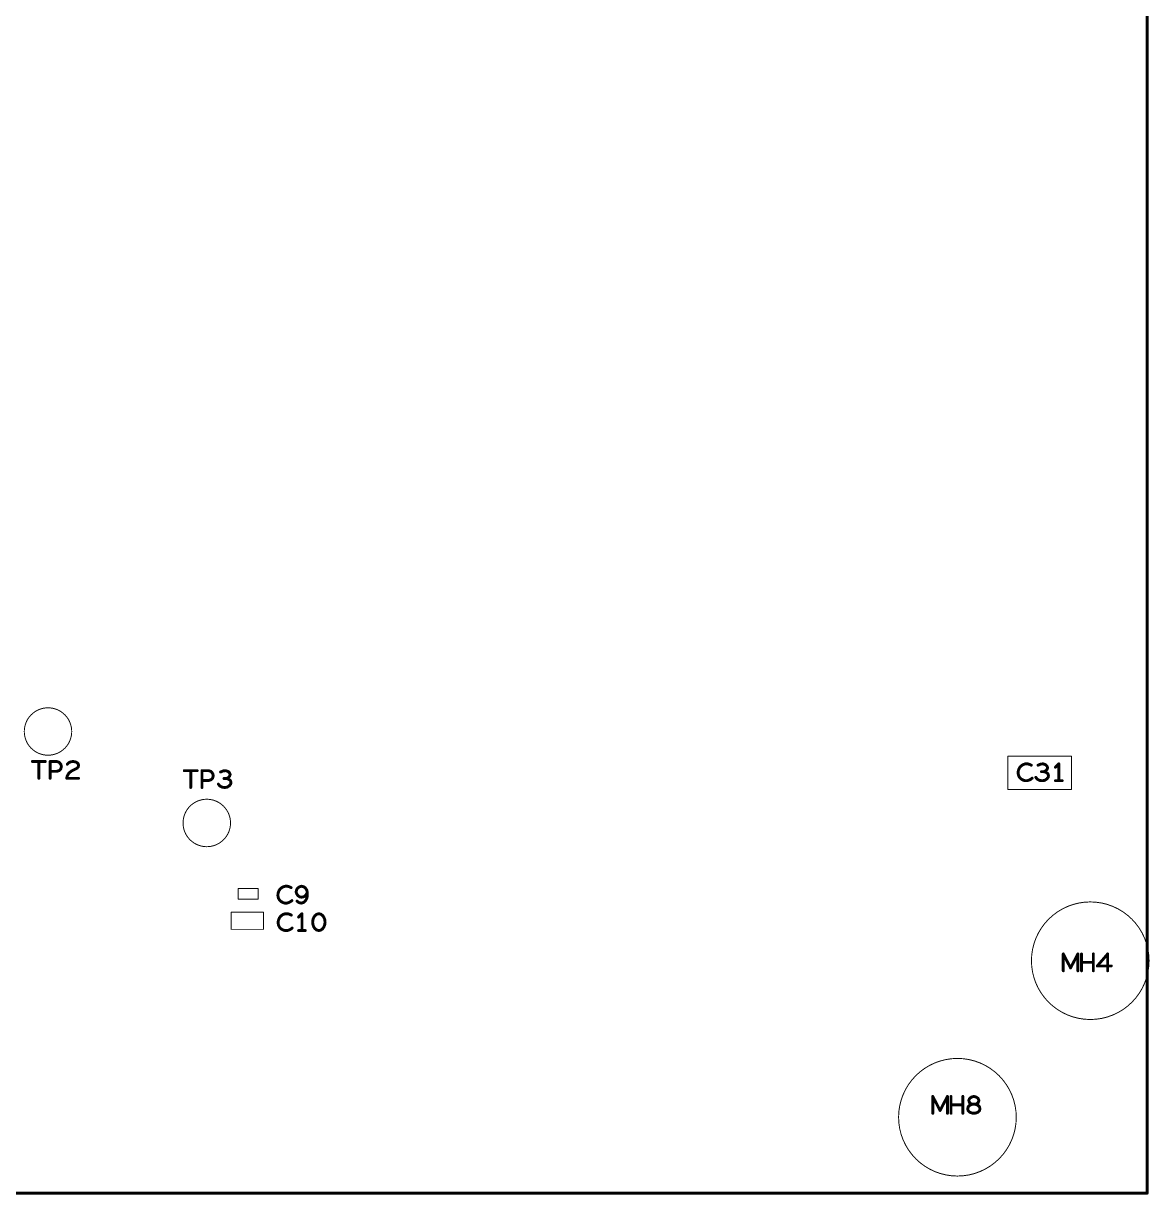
# Model space of a CAD drawing. Extents: x -1.14 to 4.53, y -2.04 to 6.
# Drawn here: x 2.197 to 4.533, y -0.367 to 2.063 of the extents above; entities that cross this region are included whole.
import ezdxf

# ---------------------------------------------------------------- set-up
doc = ezdxf.new("R2010")
doc.units = 0
doc.layers.get('0').update_dxf_attribs({"linetype": 'CONTINUOUS'})
doc.layers.add('ASPR', color=6, linetype='CONTINUOUS')
doc.layers.add('ASSE', color=1, linetype='CONTINUOUS')

# ---------------------------------------------------------------- blocks, each defined once
blk = doc.blocks.new('ROUND_1')
at = {"const_width": 0.003}
blk.add_lwpolyline([(-0.0015, 0, 1), (0.0015, 0, 1)], format="xyb", close=True, dxfattribs=at)
blk = doc.blocks.new('ROUND_64')
at = {"const_width": 0.000984}
blk.add_lwpolyline([(-0.0005, 0, 1), (0.0005, 0, 1)], format="xyb", close=True, dxfattribs=at)

msp = doc.modelspace()

# ---------------------------------------------------------------- linework, layer by layer
at = {"layer": 'ASPR', "const_width": 0.006}
for points in [[(4.5276, -0.3642), (4.5276, 5.9941)], [(4.3535, 0.0972), (4.3535, 0.1322)], [(4.3535, 0.1322), (4.3687, 0.1031)], [(4.3687, 0.1031), (4.3838, 0.1322)], [(4.3838, 0.1322), (4.3838, 0.0972)], [(4.3914, 0.0972), (4.3914, 0.1322)], [(4.4159, 0.1322), (4.4159, 0.0972)], [(4.4457, 0.1322), (4.4241, 0.1072)], [(4.4457, 0.0972), (4.4457, 0.1322)], [(4.4159, 0.1147), (4.3914, 0.1147)], [(4.4241, 0.1072), (4.4532, 0.1072)], [(4.0828, -0.1985), (4.0828, -0.1635)], [(4.0828, -0.1635), (4.098, -0.1927)], [(4.098, -0.1927), (4.1132, -0.1635)], [(4.1132, -0.1635), (4.1132, -0.1985)], [(4.1207, -0.1985), (4.1207, -0.1635)], [(4.1452, -0.1635), (4.1452, -0.1985)], [(4.1575, -0.1717), (4.1593, -0.1676)], [(4.1587, -0.1758), (4.1575, -0.1717)], [(4.1593, -0.1676), (4.1633, -0.1647)], [(4.1633, -0.1647), (4.168, -0.1635)], [(4.168, -0.1635), (4.1727, -0.1647)], [(4.1727, -0.1647), (4.1768, -0.1676)], [(4.1768, -0.1676), (4.1785, -0.1717)], [(4.1785, -0.1717), (4.1773, -0.1758)], [(4.1452, -0.181), (4.1207, -0.181)], [(4.1563, -0.1851), (4.1552, -0.1892)], [(4.1552, -0.1892), (4.1563, -0.1933)], [(4.1598, -0.1816), (4.1563, -0.1851)], [(4.1563, -0.1933), (4.1593, -0.1962)], [(4.1616, -0.1787), (4.1587, -0.1758)], [(4.1593, -0.1962), (4.1639, -0.1979)], [(4.1651, -0.1798), (4.1598, -0.1816)], [(4.1651, -0.1798), (4.1616, -0.1787)], [(4.1709, -0.1798), (4.1651, -0.1798)], [(4.1709, -0.1798), (4.1651, -0.1798)], [(4.1744, -0.1787), (4.1709, -0.1798)], [(4.1762, -0.1816), (4.1709, -0.1798)], [(4.1721, -0.1979), (4.1768, -0.1962)], [(4.1773, -0.1758), (4.1744, -0.1787)], [(4.1797, -0.1851), (4.1762, -0.1816)], [(4.1768, -0.1962), (4.1797, -0.1933)], [(4.1808, -0.1892), (4.1797, -0.1851)], [(4.1797, -0.1933), (4.1808, -0.1892)], [(4.1639, -0.1979), (4.168, -0.1985)], [(4.168, -0.1985), (4.1721, -0.1979)], [(0, -0.3642), (4.5276, -0.3642)]]:
    msp.add_lwpolyline(points, dxfattribs=at)
at = {"layer": 'ASPR', "const_width": 0.00197}
for points in [[(4.2875, 0.1181, 1), (4.5315, 0.1181, 1)], [(4.0119, -0.2067, 1), (4.256, -0.2067, 1)]]:
    msp.add_lwpolyline(points, format="xyb", close=True, dxfattribs=at)
at = {"layer": 'ASSE'}
for points, const_width in [([(4.5276, 5.9941), (4.5276, -0.3642)], 0.006), ([(4.2387, 0.4736), (4.2387, 0.5424)], 0.00197), ([(4.2387, 0.5424), (4.3705, 0.5424)], 0.00197), ([(4.3705, 0.5424), (4.3705, 0.4736)], 0.00197), ([(2.2152, 0.5315), (2.242, 0.5315)], 0.006), ([(2.2286, 0.5315), (2.2286, 0.4965)], 0.006), ([(2.2519, 0.4965), (2.2519, 0.5315)], 0.006), ([(2.2519, 0.5315), (2.2659, 0.5315)], 0.006), ([(2.2659, 0.5111), (2.2519, 0.5111)], 0.006), ([(2.2659, 0.5315), (2.2706, 0.5297)], 0.006), ([(2.2712, 0.5128), (2.2659, 0.5111)], 0.006), ([(2.2706, 0.5297), (2.2741, 0.5257)], 0.006), ([(2.2741, 0.5163), (2.2712, 0.5128)], 0.006), ([(2.2741, 0.5257), (2.2753, 0.521)], 0.006), ([(2.2753, 0.521), (2.2741, 0.5163)], 0.006), ([(2.2875, 0.5257), (2.291, 0.5292)], 0.006), ([(2.291, 0.5076), (2.2875, 0.5017)], 0.006), ([(2.291, 0.5292), (2.2951, 0.5309)], 0.006), ([(2.2963, 0.5117), (2.291, 0.5076)], 0.006), ([(2.2951, 0.5309), (2.2998, 0.5315)], 0.006), ([(2.3079, 0.5175), (2.2963, 0.5117)], 0.006), ([(2.2998, 0.5315), (2.3056, 0.5303)], 0.006), ([(2.3056, 0.5303), (2.3097, 0.5274)], 0.006), ([(2.3103, 0.5204), (2.3079, 0.5175)], 0.006), ([(2.3097, 0.5274), (2.3108, 0.5239)], 0.006), ([(2.3108, 0.5239), (2.3103, 0.5204)], 0.006), ([(2.5302, 0.5125), (2.557, 0.5125)], 0.006), ([(2.5436, 0.5125), (2.5436, 0.4775)], 0.006), ([(2.5669, 0.4775), (2.5669, 0.5125)], 0.006), ([(2.5669, 0.5125), (2.5809, 0.5125)], 0.006), ([(2.5809, 0.5125), (2.5856, 0.5107)], 0.006), ([(2.5856, 0.5107), (2.5891, 0.5067)], 0.006), ([(2.6107, 0.5119), (2.6054, 0.5096)], 0.006), ([(2.6159, 0.5125), (2.6107, 0.5119)], 0.006), ([(2.6212, 0.5107), (2.6159, 0.5125)], 0.006), ([(2.6241, 0.5078), (2.6212, 0.5107)], 0.006), ([(2.6253, 0.5043), (2.6241, 0.5078)], 0.006), ([(4.2603, 0.5126), (4.2598, 0.5073)], 0.006), ([(4.2598, 0.5073), (4.2609, 0.5021)], 0.006), ([(4.2627, 0.5184), (4.2603, 0.5126)], 0.006), ([(4.2656, 0.5219), (4.2627, 0.5184)], 0.006), ([(4.2697, 0.5248), (4.2656, 0.5219)], 0.006), ([(4.2749, 0.5266), (4.2697, 0.5248)], 0.006), ([(4.2796, 0.5266), (4.2749, 0.5266)], 0.006), ([(4.2837, 0.5254), (4.2796, 0.5266)], 0.006), ([(4.2872, 0.5237), (4.2837, 0.5254)], 0.006), ([(4.3064, 0.526), (4.3012, 0.5237)], 0.006), ([(4.3117, 0.5266), (4.3064, 0.526)], 0.006), ([(4.3134, 0.5103), (4.3082, 0.5103)], 0.006), ([(4.3169, 0.5248), (4.3117, 0.5266)], 0.006), ([(4.3134, 0.5103), (4.3169, 0.512)], 0.006), ([(4.3175, 0.5091), (4.3134, 0.5103)], 0.006), ([(4.3198, 0.5219), (4.3169, 0.5248)], 0.006), ([(4.3169, 0.512), (4.3198, 0.5149)], 0.006), ([(4.3216, 0.5062), (4.3175, 0.5091)], 0.006), ([(4.321, 0.5184), (4.3198, 0.5219)], 0.006), ([(4.3198, 0.5149), (4.321, 0.5184)], 0.006), ([(4.3443, 0.5266), (4.3373, 0.5196)], 0.006), ([(4.3443, 0.4916), (4.3443, 0.5266)], 0.006), ([(2.2875, 0.5017), (2.2863, 0.4965)], 0.006), ([(2.2863, 0.4965), (2.3108, 0.4965)], 0.006), ([(2.5809, 0.4921), (2.5669, 0.4921)], 0.006), ([(2.5862, 0.4938), (2.5809, 0.4921)], 0.006), ([(2.5891, 0.4973), (2.5862, 0.4938)], 0.006), ([(2.5891, 0.5067), (2.5903, 0.502)], 0.006), ([(2.5903, 0.502), (2.5891, 0.4973)], 0.006), ([(2.6008, 0.4845), (2.6043, 0.4804)], 0.006), ([(2.6177, 0.4962), (2.6124, 0.4962)], 0.006), ([(2.6177, 0.4962), (2.6212, 0.4979)], 0.006), ([(2.6218, 0.495), (2.6177, 0.4962)], 0.006), ([(2.6212, 0.4979), (2.6241, 0.5008)], 0.006), ([(2.6258, 0.4921), (2.6218, 0.495)], 0.006), ([(2.6235, 0.481), (2.6264, 0.4845)], 0.006), ([(2.6241, 0.5008), (2.6253, 0.5043)], 0.006), ([(2.627, 0.488), (2.6258, 0.4921)], 0.006), ([(2.6264, 0.4845), (2.627, 0.488)], 0.006), ([(4.2609, 0.5021), (4.2627, 0.4986)], 0.006), ([(4.2627, 0.4986), (4.2662, 0.4951)], 0.006), ([(4.2662, 0.4951), (4.2703, 0.4928)], 0.006), ([(4.2703, 0.4928), (4.2743, 0.4916)], 0.006), ([(4.2743, 0.4916), (4.2784, 0.4916)], 0.006), ([(4.2784, 0.4916), (4.2825, 0.4928)], 0.006), ([(4.2825, 0.4928), (4.286, 0.4945)], 0.006), ([(4.286, 0.4945), (4.2889, 0.4968)], 0.006), ([(4.2965, 0.4986), (4.3, 0.4945)], 0.006), ([(4.3, 0.4945), (4.3047, 0.4922)], 0.006), ([(4.3047, 0.4922), (4.3099, 0.4916)], 0.006), ([(4.3099, 0.4916), (4.3146, 0.4922)], 0.006), ([(4.3146, 0.4922), (4.3193, 0.4951)], 0.006), ([(4.3193, 0.4951), (4.3222, 0.4986)], 0.006), ([(4.3228, 0.5021), (4.3216, 0.5062)], 0.006), ([(4.3222, 0.4986), (4.3228, 0.5021)], 0.006), ([(4.3373, 0.4916), (4.3513, 0.4916)], 0.006), ([(2.6043, 0.4804), (2.6089, 0.4781)], 0.006), ([(2.6089, 0.4781), (2.6142, 0.4775)], 0.006), ([(2.6142, 0.4775), (2.6188, 0.4781)], 0.006), ([(2.6188, 0.4781), (2.6235, 0.481)], 0.006), ([(4.3705, 0.4736), (4.2387, 0.4736)], 0.00197), ([(2.6422, 0.2677), (2.6835, 0.2677)], 0.00197), ([(2.6422, 0.246), (2.6422, 0.2677)], 0.00197), ([(2.6835, 0.2677), (2.6835, 0.246)], 0.00197), ([(2.7272, 0.2645), (2.7248, 0.2586)], 0.006), ([(2.7301, 0.268), (2.7272, 0.2645)], 0.006), ([(2.7342, 0.2709), (2.7301, 0.268)], 0.006), ([(2.7394, 0.2726), (2.7342, 0.2709)], 0.006), ([(2.7441, 0.2726), (2.7394, 0.2726)], 0.006), ([(2.7482, 0.2715), (2.7441, 0.2726)], 0.006), ([(2.7517, 0.2697), (2.7482, 0.2715)], 0.006), ([(2.7633, 0.2656), (2.7622, 0.261)], 0.006), ([(2.7657, 0.2691), (2.7633, 0.2656)], 0.006), ([(2.7692, 0.2715), (2.7657, 0.2691)], 0.006), ([(2.7738, 0.2726), (2.7692, 0.2715)], 0.006), ([(2.7779, 0.2715), (2.7738, 0.2726)], 0.006), ([(2.7814, 0.2691), (2.7779, 0.2715)], 0.006), ([(2.7843, 0.2645), (2.7814, 0.2691)], 0.006), ([(2.7855, 0.2592), (2.7843, 0.2645)], 0.006), ([(2.6835, 0.246), (2.6422, 0.246)], 0.00197), ([(2.7248, 0.2586), (2.7243, 0.2534)], 0.006), ([(2.7243, 0.2534), (2.7254, 0.2481)], 0.006), ([(2.7254, 0.2481), (2.7272, 0.2446)], 0.006), ([(2.7272, 0.2446), (2.7307, 0.2411)], 0.006), ([(2.7307, 0.2411), (2.7348, 0.2388)], 0.006), ([(2.747, 0.2388), (2.7505, 0.2405)], 0.006), ([(2.7505, 0.2405), (2.7534, 0.2429)], 0.006), ([(2.7622, 0.261), (2.7633, 0.2569)], 0.006), ([(2.7633, 0.2569), (2.7663, 0.2528)], 0.006), ([(2.7639, 0.2417), (2.768, 0.2388)], 0.006), ([(2.7663, 0.2528), (2.7698, 0.2505)], 0.006), ([(2.7698, 0.2505), (2.7738, 0.2499)], 0.006), ([(2.7738, 0.2499), (2.7785, 0.251)], 0.006), ([(2.7773, 0.2388), (2.7814, 0.2423)], 0.006), ([(2.7785, 0.251), (2.782, 0.254)], 0.006), ([(2.7814, 0.2423), (2.7843, 0.2475)], 0.006), ([(2.782, 0.254), (2.7855, 0.2592)], 0.006), ([(2.7843, 0.2475), (2.7855, 0.2528)], 0.006), ([(2.7855, 0.2528), (2.7855, 0.2592)], 0.006), ([(2.6274, 0.2186), (2.6943, 0.2186)], 0.00197), ([(2.6274, 0.1832), (2.6274, 0.2186)], 0.00197), ([(2.6943, 0.2186), (2.6943, 0.1832)], 0.00197), ([(2.7348, 0.2388), (2.7388, 0.2376)], 0.006), ([(2.7388, 0.2376), (2.7429, 0.2376)], 0.006), ([(2.7429, 0.2376), (2.747, 0.2388)], 0.006), ([(2.768, 0.2388), (2.7727, 0.2376)], 0.006), ([(2.7727, 0.2376), (2.7773, 0.2388)], 0.006), ([(2.7253, 0.2016), (2.7248, 0.1964)], 0.006), ([(2.7248, 0.1964), (2.7259, 0.1911)], 0.006), ([(2.7277, 0.2074), (2.7253, 0.2016)], 0.006), ([(2.7306, 0.2109), (2.7277, 0.2074)], 0.006), ([(2.7347, 0.2139), (2.7306, 0.2109)], 0.006), ([(2.7399, 0.2156), (2.7347, 0.2139)], 0.006), ([(2.7446, 0.2156), (2.7399, 0.2156)], 0.006), ([(2.7487, 0.2144), (2.7446, 0.2156)], 0.006), ([(2.7522, 0.2127), (2.7487, 0.2144)], 0.006), ([(2.7743, 0.2156), (2.7673, 0.2086)], 0.006), ([(2.7743, 0.1806), (2.7743, 0.2156)], 0.006), ([(2.7971, 0.2034), (2.7965, 0.1981)], 0.006), ([(2.7965, 0.1981), (2.7971, 0.1929)], 0.006), ([(2.7988, 0.208), (2.7971, 0.2034)], 0.006), ([(2.7971, 0.1929), (2.7988, 0.1882)], 0.006), ([(2.8012, 0.2115), (2.7988, 0.208)], 0.006), ([(2.8047, 0.2144), (2.8012, 0.2115)], 0.006), ([(2.8093, 0.2156), (2.8047, 0.2144)], 0.006), ([(2.814, 0.2144), (2.8093, 0.2156)], 0.006), ([(2.8175, 0.2115), (2.814, 0.2144)], 0.006), ([(2.8198, 0.208), (2.8175, 0.2115)], 0.006), ([(2.8216, 0.2034), (2.8198, 0.208)], 0.006), ([(2.8198, 0.1882), (2.8216, 0.1929)], 0.006), ([(2.8222, 0.1981), (2.8216, 0.2034)], 0.006), ([(2.8216, 0.1929), (2.8222, 0.1981)], 0.006), ([(2.6943, 0.1832), (2.6274, 0.1832)], 0.00197), ([(2.7259, 0.1911), (2.7277, 0.1876)], 0.006), ([(2.7277, 0.1876), (2.7312, 0.1841)], 0.006), ([(2.7312, 0.1841), (2.7353, 0.1818)], 0.006), ([(2.7353, 0.1818), (2.7393, 0.1806)], 0.006), ([(2.7393, 0.1806), (2.7434, 0.1806)], 0.006), ([(2.7434, 0.1806), (2.7475, 0.1818)], 0.006), ([(2.7475, 0.1818), (2.751, 0.1835)], 0.006), ([(2.751, 0.1835), (2.7539, 0.1859)], 0.006), ([(2.7673, 0.1806), (2.7813, 0.1806)], 0.006), ([(2.7988, 0.1882), (2.8012, 0.1847)], 0.006), ([(2.8012, 0.1847), (2.8047, 0.1818)], 0.006), ([(2.8047, 0.1818), (2.8093, 0.1806)], 0.006), ([(2.8093, 0.1806), (2.814, 0.1818)], 0.006), ([(2.814, 0.1818), (2.8175, 0.1847)], 0.006), ([(2.8175, 0.1847), (2.8198, 0.1882)], 0.006), ([(4.5276, -0.3642), (0, -0.3642)], 0.006)]:
    msp.add_lwpolyline(points, dxfattribs=dict(at, const_width=const_width))
at = {"layer": 'ASSE', "const_width": 0.00197}
for points in [[(2.1983, 0.5937, 1), (2.2967, 0.5937, 1)], [(2.5276, 0.4039, 1), (2.6261, 0.4039, 1)]]:
    msp.add_lwpolyline(points, format="xyb", close=True, dxfattribs=at)

# ---------------------------------------------------------------- block references
at = {"layer": 'ASPR'}
for p in [(4.3535, 0.1322), (4.3535, 0.1322), (4.3838, 0.1322), (4.3838, 0.1322), (4.3914, 0.1322), (4.4159, 0.1322), (4.4457, 0.1322), (4.4457, 0.1322), (4.3535, 0.0972), (4.3687, 0.1031), (4.3687, 0.1031), (4.3838, 0.0972), (4.3914, 0.1147), (4.3914, 0.0972), (4.4159, 0.1147), (4.4159, 0.0972), (4.4241, 0.1072), (4.4241, 0.1072), (4.4457, 0.0972), (4.4532, 0.1072), (4.0828, -0.1635), (4.0828, -0.1635), (4.1132, -0.1635), (4.1132, -0.1635), (4.1207, -0.1635), (4.1452, -0.1635), (4.1575, -0.1717), (4.1575, -0.1717), (4.1593, -0.1676), (4.1593, -0.1676), (4.1633, -0.1647), (4.1633, -0.1647), (4.168, -0.1635), (4.168, -0.1635), (4.1727, -0.1647), (4.1727, -0.1647), (4.1768, -0.1676), (4.1768, -0.1676), (4.1785, -0.1717), (4.1785, -0.1717), (4.098, -0.1927), (4.098, -0.1927), (4.1207, -0.181), (4.1452, -0.181), (4.1552, -0.1892), (4.1552, -0.1892), (4.1563, -0.1851), (4.1563, -0.1851), (4.1563, -0.1933), (4.1563, -0.1933), (4.1587, -0.1758), (4.1587, -0.1758), (4.1593, -0.1962), (4.1593, -0.1962), (4.1598, -0.1816), (4.1598, -0.1816), (4.1616, -0.1787), (4.1616, -0.1787), (4.1651, -0.1798), (4.1651, -0.1798), (4.1651, -0.1798), (4.1651, -0.1798), (4.1709, -0.1798), (4.1709, -0.1798), (4.1709, -0.1798), (4.1709, -0.1798), (4.1744, -0.1787), (4.1744, -0.1787), (4.1762, -0.1816), (4.1762, -0.1816), (4.1768, -0.1962), (4.1768, -0.1962), (4.1773, -0.1758), (4.1773, -0.1758), (4.1797, -0.1851), (4.1797, -0.1851), (4.1797, -0.1933), (4.1797, -0.1933), (4.1808, -0.1892), (4.1808, -0.1892), (4.0828, -0.1985), (4.1132, -0.1985), (4.1207, -0.1985), (4.1452, -0.1985), (4.1639, -0.1979), (4.1639, -0.1979), (4.168, -0.1985), (4.168, -0.1985), (4.1721, -0.1979), (4.1721, -0.1979), (4.5276, -0.3642), (4.5276, -0.3642)]:
    msp.add_blockref('ROUND_1', p, dxfattribs=at)
at = {"layer": 'ASSE'}
for name, p in [('ROUND_64', (4.2387, 0.5424)), ('ROUND_64', (4.2387, 0.5424)), ('ROUND_64', (4.3705, 0.5424)), ('ROUND_64', (4.3705, 0.5424)), ('ROUND_1', (2.2152, 0.5315)), ('ROUND_1', (2.2286, 0.5315)), ('ROUND_1', (2.242, 0.5315)), ('ROUND_1', (2.2519, 0.5315)), ('ROUND_1', (2.2519, 0.5315)), ('ROUND_1', (2.2519, 0.5111)), ('ROUND_1', (2.2659, 0.5315)), ('ROUND_1', (2.2659, 0.5315)), ('ROUND_1', (2.2659, 0.5111)), ('ROUND_1', (2.2659, 0.5111)), ('ROUND_1', (2.2706, 0.5297)), ('ROUND_1', (2.2706, 0.5297)), ('ROUND_1', (2.2712, 0.5128)), ('ROUND_1', (2.2712, 0.5128)), ('ROUND_1', (2.2741, 0.5257)), ('ROUND_1', (2.2741, 0.5257)), ('ROUND_1', (2.2741, 0.5163)), ('ROUND_1', (2.2741, 0.5163)), ('ROUND_1', (2.2753, 0.521)), ('ROUND_1', (2.2753, 0.521)), ('ROUND_1', (2.2875, 0.5257)), ('ROUND_1', (2.291, 0.5292)), ('ROUND_1', (2.291, 0.5292)), ('ROUND_1', (2.291, 0.5076)), ('ROUND_1', (2.291, 0.5076)), ('ROUND_1', (2.2951, 0.5309)), ('ROUND_1', (2.2951, 0.5309)), ('ROUND_1', (2.2963, 0.5117)), ('ROUND_1', (2.2963, 0.5117)), ('ROUND_1', (2.2998, 0.5315)), ('ROUND_1', (2.2998, 0.5315)), ('ROUND_1', (2.3056, 0.5303)), ('ROUND_1', (2.3056, 0.5303)), ('ROUND_1', (2.3079, 0.5175)), ('ROUND_1', (2.3079, 0.5175)), ('ROUND_1', (2.3097, 0.5274)), ('ROUND_1', (2.3097, 0.5274)), ('ROUND_1', (2.3103, 0.5204)), ('ROUND_1', (2.3103, 0.5204)), ('ROUND_1', (2.3108, 0.5239)), ('ROUND_1', (2.3108, 0.5239)), ('ROUND_1', (2.5302, 0.5125)), ('ROUND_1', (2.5436, 0.5125)), ('ROUND_1', (2.557, 0.5125)), ('ROUND_1', (2.5669, 0.5125)), ('ROUND_1', (2.5669, 0.5125)), ('ROUND_1', (2.5809, 0.5125)), ('ROUND_1', (2.5809, 0.5125)), ('ROUND_1', (2.5856, 0.5107)), ('ROUND_1', (2.5856, 0.5107)), ('ROUND_1', (2.6054, 0.5096)), ('ROUND_1', (2.6107, 0.5119)), ('ROUND_1', (2.6107, 0.5119)), ('ROUND_1', (2.6159, 0.5125)), ('ROUND_1', (2.6159, 0.5125)), ('ROUND_1', (2.6212, 0.5107)), ('ROUND_1', (2.6212, 0.5107)), ('ROUND_1', (2.6241, 0.5078)), ('ROUND_1', (2.6241, 0.5078)), ('ROUND_1', (4.2598, 0.5073)), ('ROUND_1', (4.2598, 0.5073)), ('ROUND_1', (4.2603, 0.5126)), ('ROUND_1', (4.2603, 0.5126)), ('ROUND_1', (4.2627, 0.5184)), ('ROUND_1', (4.2627, 0.5184)), ('ROUND_1', (4.2656, 0.5219)), ('ROUND_1', (4.2656, 0.5219)), ('ROUND_1', (4.2697, 0.5248)), ('ROUND_1', (4.2697, 0.5248)), ('ROUND_1', (4.2749, 0.5266)), ('ROUND_1', (4.2749, 0.5266)), ('ROUND_1', (4.2796, 0.5266)), ('ROUND_1', (4.2796, 0.5266)), ('ROUND_1', (4.2837, 0.5254)), ('ROUND_1', (4.2837, 0.5254)), ('ROUND_1', (4.2872, 0.5237)), ('ROUND_1', (4.3012, 0.5237)), ('ROUND_1', (4.3064, 0.526)), ('ROUND_1', (4.3064, 0.526)), ('ROUND_1', (4.3082, 0.5103)), ('ROUND_1', (4.3117, 0.5266)), ('ROUND_1', (4.3117, 0.5266)), ('ROUND_1', (4.3134, 0.5103)), ('ROUND_1', (4.3134, 0.5103)), ('ROUND_1', (4.3134, 0.5103)), ('ROUND_1', (4.3169, 0.5248)), ('ROUND_1', (4.3169, 0.5248)), ('ROUND_1', (4.3169, 0.512)), ('ROUND_1', (4.3169, 0.512)), ('ROUND_1', (4.3175, 0.5091)), ('ROUND_1', (4.3175, 0.5091)), ('ROUND_1', (4.3198, 0.5219)), ('ROUND_1', (4.3198, 0.5219)), ('ROUND_1', (4.3198, 0.5149)), ('ROUND_1', (4.3198, 0.5149)), ('ROUND_1', (4.321, 0.5184)), ('ROUND_1', (4.321, 0.5184)), ('ROUND_1', (4.3373, 0.5196)), ('ROUND_1', (4.3443, 0.5266)), ('ROUND_1', (4.3443, 0.5266)), ('ROUND_1', (2.2286, 0.4965)), ('ROUND_1', (2.2519, 0.4965)), ('ROUND_1', (2.2863, 0.4965)), ('ROUND_1', (2.2863, 0.4965)), ('ROUND_1', (2.2875, 0.5017)), ('ROUND_1', (2.2875, 0.5017)), ('ROUND_1', (2.3108, 0.4965)), ('ROUND_1', (2.5669, 0.4921)), ('ROUND_1', (2.5809, 0.4921)), ('ROUND_1', (2.5809, 0.4921)), ('ROUND_1', (2.5862, 0.4938)), ('ROUND_1', (2.5862, 0.4938)), ('ROUND_1', (2.5891, 0.5067)), ('ROUND_1', (2.5891, 0.5067)), ('ROUND_1', (2.5891, 0.4973)), ('ROUND_1', (2.5891, 0.4973)), ('ROUND_1', (2.5903, 0.502)), ('ROUND_1', (2.5903, 0.502)), ('ROUND_1', (2.6008, 0.4845)), ('ROUND_1', (2.6124, 0.4962)), ('ROUND_1', (2.6177, 0.4962)), ('ROUND_1', (2.6177, 0.4962)), ('ROUND_1', (2.6177, 0.4962)), ('ROUND_1', (2.6212, 0.4979)), ('ROUND_1', (2.6212, 0.4979)), ('ROUND_1', (2.6218, 0.495)), ('ROUND_1', (2.6218, 0.495)), ('ROUND_1', (2.6241, 0.5008)), ('ROUND_1', (2.6241, 0.5008)), ('ROUND_1', (2.6253, 0.5043)), ('ROUND_1', (2.6253, 0.5043)), ('ROUND_1', (2.6258, 0.4921)), ('ROUND_1', (2.6258, 0.4921)), ('ROUND_1', (2.6264, 0.4845)), ('ROUND_1', (2.6264, 0.4845)), ('ROUND_1', (2.627, 0.488)), ('ROUND_1', (2.627, 0.488)), ('ROUND_1', (4.2609, 0.5021)), ('ROUND_1', (4.2609, 0.5021)), ('ROUND_1', (4.2627, 0.4986)), ('ROUND_1', (4.2627, 0.4986)), ('ROUND_1', (4.2662, 0.4951)), ('ROUND_1', (4.2662, 0.4951)), ('ROUND_1', (4.2703, 0.4928)), ('ROUND_1', (4.2703, 0.4928)), ('ROUND_1', (4.2743, 0.4916)), ('ROUND_1', (4.2743, 0.4916)), ('ROUND_1', (4.2784, 0.4916)), ('ROUND_1', (4.2784, 0.4916)), ('ROUND_1', (4.2825, 0.4928)), ('ROUND_1', (4.2825, 0.4928)), ('ROUND_1', (4.286, 0.4945)), ('ROUND_1', (4.286, 0.4945)), ('ROUND_1', (4.2889, 0.4968)), ('ROUND_1', (4.2965, 0.4986)), ('ROUND_1', (4.3, 0.4945)), ('ROUND_1', (4.3, 0.4945)), ('ROUND_1', (4.3047, 0.4922)), ('ROUND_1', (4.3047, 0.4922)), ('ROUND_1', (4.3099, 0.4916)), ('ROUND_1', (4.3099, 0.4916)), ('ROUND_1', (4.3146, 0.4922)), ('ROUND_1', (4.3146, 0.4922)), ('ROUND_1', (4.3193, 0.4951)), ('ROUND_1', (4.3193, 0.4951)), ('ROUND_1', (4.3216, 0.5062)), ('ROUND_1', (4.3216, 0.5062)), ('ROUND_1', (4.3222, 0.4986)), ('ROUND_1', (4.3222, 0.4986)), ('ROUND_1', (4.3228, 0.5021)), ('ROUND_1', (4.3228, 0.5021)), ('ROUND_1', (4.3373, 0.4916)), ('ROUND_1', (4.3443, 0.4916)), ('ROUND_1', (4.3513, 0.4916)), ('ROUND_1', (2.5436, 0.4775)), ('ROUND_1', (2.5669, 0.4775)), ('ROUND_1', (2.6043, 0.4804)), ('ROUND_1', (2.6043, 0.4804)), ('ROUND_1', (2.6089, 0.4781)), ('ROUND_1', (2.6089, 0.4781)), ('ROUND_1', (2.6142, 0.4775)), ('ROUND_1', (2.6142, 0.4775)), ('ROUND_1', (2.6188, 0.4781)), ('ROUND_1', (2.6188, 0.4781)), ('ROUND_1', (2.6235, 0.481)), ('ROUND_1', (2.6235, 0.481)), ('ROUND_64', (4.2387, 0.4736)), ('ROUND_64', (4.2387, 0.4736)), ('ROUND_64', (4.3705, 0.4736)), ('ROUND_64', (4.3705, 0.4736)), ('ROUND_64', (2.6422, 0.2677)), ('ROUND_64', (2.6422, 0.2677)), ('ROUND_64', (2.6835, 0.2677)), ('ROUND_64', (2.6835, 0.2677)), ('ROUND_1', (2.7272, 0.2645)), ('ROUND_1', (2.7272, 0.2645)), ('ROUND_1', (2.7301, 0.268)), ('ROUND_1', (2.7301, 0.268)), ('ROUND_1', (2.7342, 0.2709)), ('ROUND_1', (2.7342, 0.2709)), ('ROUND_1', (2.7394, 0.2726)), ('ROUND_1', (2.7394, 0.2726)), ('ROUND_1', (2.7441, 0.2726)), ('ROUND_1', (2.7441, 0.2726)), ('ROUND_1', (2.7482, 0.2715)), ('ROUND_1', (2.7482, 0.2715)), ('ROUND_1', (2.7517, 0.2697)), ('ROUND_1', (2.7633, 0.2656)), ('ROUND_1', (2.7633, 0.2656)), ('ROUND_1', (2.7657, 0.2691)), ('ROUND_1', (2.7657, 0.2691)), ('ROUND_1', (2.7692, 0.2715)), ('ROUND_1', (2.7692, 0.2715)), ('ROUND_1', (2.7738, 0.2726)), ('ROUND_1', (2.7738, 0.2726)), ('ROUND_1', (2.7779, 0.2715)), ('ROUND_1', (2.7779, 0.2715)), ('ROUND_1', (2.7814, 0.2691)), ('ROUND_1', (2.7814, 0.2691)), ('ROUND_1', (2.7843, 0.2645)), ('ROUND_1', (2.7843, 0.2645)), ('ROUND_64', (2.6422, 0.246)), ('ROUND_64', (2.6422, 0.246)), ('ROUND_64', (2.6835, 0.246)), ('ROUND_64', (2.6835, 0.246)), ('ROUND_1', (2.7243, 0.2534)), ('ROUND_1', (2.7243, 0.2534)), ('ROUND_1', (2.7248, 0.2586)), ('ROUND_1', (2.7248, 0.2586)), ('ROUND_1', (2.7254, 0.2481)), ('ROUND_1', (2.7254, 0.2481)), ('ROUND_1', (2.7272, 0.2446)), ('ROUND_1', (2.7272, 0.2446)), ('ROUND_1', (2.7307, 0.2411)), ('ROUND_1', (2.7307, 0.2411)), ('ROUND_1', (2.7505, 0.2405)), ('ROUND_1', (2.7505, 0.2405)), ('ROUND_1', (2.7534, 0.2429)), ('ROUND_1', (2.7622, 0.261)), ('ROUND_1', (2.7622, 0.261)), ('ROUND_1', (2.7633, 0.2569)), ('ROUND_1', (2.7633, 0.2569)), ('ROUND_1', (2.7639, 0.2417)), ('ROUND_1', (2.7663, 0.2528)), ('ROUND_1', (2.7663, 0.2528)), ('ROUND_1', (2.7698, 0.2505)), ('ROUND_1', (2.7698, 0.2505)), ('ROUND_1', (2.7738, 0.2499)), ('ROUND_1', (2.7738, 0.2499)), ('ROUND_1', (2.7785, 0.251)), ('ROUND_1', (2.7785, 0.251)), ('ROUND_1', (2.7814, 0.2423)), ('ROUND_1', (2.7814, 0.2423)), ('ROUND_1', (2.782, 0.254)), ('ROUND_1', (2.782, 0.254)), ('ROUND_1', (2.7843, 0.2475)), ('ROUND_1', (2.7843, 0.2475)), ('ROUND_1', (2.7855, 0.2592)), ('ROUND_1', (2.7855, 0.2592)), ('ROUND_1', (2.7855, 0.2592)), ('ROUND_1', (2.7855, 0.2528)), ('ROUND_1', (2.7855, 0.2528)), ('ROUND_64', (2.6274, 0.2186)), ('ROUND_64', (2.6274, 0.2186)), ('ROUND_64', (2.6943, 0.2186)), ('ROUND_64', (2.6943, 0.2186)), ('ROUND_1', (2.7348, 0.2388)), ('ROUND_1', (2.7348, 0.2388)), ('ROUND_1', (2.7388, 0.2376)), ('ROUND_1', (2.7388, 0.2376)), ('ROUND_1', (2.7429, 0.2376)), ('ROUND_1', (2.7429, 0.2376)), ('ROUND_1', (2.747, 0.2388)), ('ROUND_1', (2.747, 0.2388)), ('ROUND_1', (2.768, 0.2388)), ('ROUND_1', (2.768, 0.2388)), ('ROUND_1', (2.7727, 0.2376)), ('ROUND_1', (2.7727, 0.2376)), ('ROUND_1', (2.7773, 0.2388)), ('ROUND_1', (2.7773, 0.2388)), ('ROUND_1', (2.7248, 0.1964)), ('ROUND_1', (2.7248, 0.1964)), ('ROUND_1', (2.7253, 0.2016)), ('ROUND_1', (2.7253, 0.2016)), ('ROUND_1', (2.7277, 0.2074)), ('ROUND_1', (2.7277, 0.2074)), ('ROUND_1', (2.7306, 0.2109)), ('ROUND_1', (2.7306, 0.2109)), ('ROUND_1', (2.7347, 0.2139)), ('ROUND_1', (2.7347, 0.2139)), ('ROUND_1', (2.7399, 0.2156)), ('ROUND_1', (2.7399, 0.2156)), ('ROUND_1', (2.7446, 0.2156)), ('ROUND_1', (2.7446, 0.2156)), ('ROUND_1', (2.7487, 0.2144)), ('ROUND_1', (2.7487, 0.2144)), ('ROUND_1', (2.7522, 0.2127)), ('ROUND_1', (2.7673, 0.2086)), ('ROUND_1', (2.7743, 0.2156)), ('ROUND_1', (2.7743, 0.2156)), ('ROUND_1', (2.7965, 0.1981)), ('ROUND_1', (2.7965, 0.1981)), ('ROUND_1', (2.7971, 0.2034)), ('ROUND_1', (2.7971, 0.2034)), ('ROUND_1', (2.7971, 0.1929)), ('ROUND_1', (2.7971, 0.1929)), ('ROUND_1', (2.7988, 0.208)), ('ROUND_1', (2.7988, 0.208)), ('ROUND_1', (2.8012, 0.2115)), ('ROUND_1', (2.8012, 0.2115)), ('ROUND_1', (2.8047, 0.2144)), ('ROUND_1', (2.8047, 0.2144)), ('ROUND_1', (2.8093, 0.2156)), ('ROUND_1', (2.8093, 0.2156)), ('ROUND_1', (2.814, 0.2144)), ('ROUND_1', (2.814, 0.2144)), ('ROUND_1', (2.8175, 0.2115)), ('ROUND_1', (2.8175, 0.2115)), ('ROUND_1', (2.8198, 0.208)), ('ROUND_1', (2.8198, 0.208)), ('ROUND_1', (2.8216, 0.2034)), ('ROUND_1', (2.8216, 0.2034)), ('ROUND_1', (2.8216, 0.1929)), ('ROUND_1', (2.8216, 0.1929)), ('ROUND_1', (2.8222, 0.1981)), ('ROUND_1', (2.8222, 0.1981)), ('ROUND_64', (2.6274, 0.1832)), ('ROUND_64', (2.6274, 0.1832)), ('ROUND_64', (2.6943, 0.1832)), ('ROUND_64', (2.6943, 0.1832)), ('ROUND_1', (2.7259, 0.1911)), ('ROUND_1', (2.7259, 0.1911)), ('ROUND_1', (2.7277, 0.1876)), ('ROUND_1', (2.7277, 0.1876)), ('ROUND_1', (2.7312, 0.1841)), ('ROUND_1', (2.7312, 0.1841)), ('ROUND_1', (2.7353, 0.1818)), ('ROUND_1', (2.7353, 0.1818)), ('ROUND_1', (2.7393, 0.1806)), ('ROUND_1', (2.7393, 0.1806)), ('ROUND_1', (2.7434, 0.1806)), ('ROUND_1', (2.7434, 0.1806)), ('ROUND_1', (2.7475, 0.1818)), ('ROUND_1', (2.7475, 0.1818)), ('ROUND_1', (2.751, 0.1835)), ('ROUND_1', (2.751, 0.1835)), ('ROUND_1', (2.7539, 0.1859)), ('ROUND_1', (2.7673, 0.1806)), ('ROUND_1', (2.7743, 0.1806)), ('ROUND_1', (2.7813, 0.1806)), ('ROUND_1', (2.7988, 0.1882)), ('ROUND_1', (2.7988, 0.1882)), ('ROUND_1', (2.8012, 0.1847)), ('ROUND_1', (2.8012, 0.1847)), ('ROUND_1', (2.8047, 0.1818)), ('ROUND_1', (2.8047, 0.1818)), ('ROUND_1', (2.8093, 0.1806)), ('ROUND_1', (2.8093, 0.1806)), ('ROUND_1', (2.814, 0.1818)), ('ROUND_1', (2.814, 0.1818)), ('ROUND_1', (2.8175, 0.1847)), ('ROUND_1', (2.8175, 0.1847)), ('ROUND_1', (2.8198, 0.1882)), ('ROUND_1', (2.8198, 0.1882)), ('ROUND_1', (4.5276, -0.3642)), ('ROUND_1', (4.5276, -0.3642))]:
    msp.add_blockref(name, p, dxfattribs=at)

doc.saveas('drawing.dxf')
